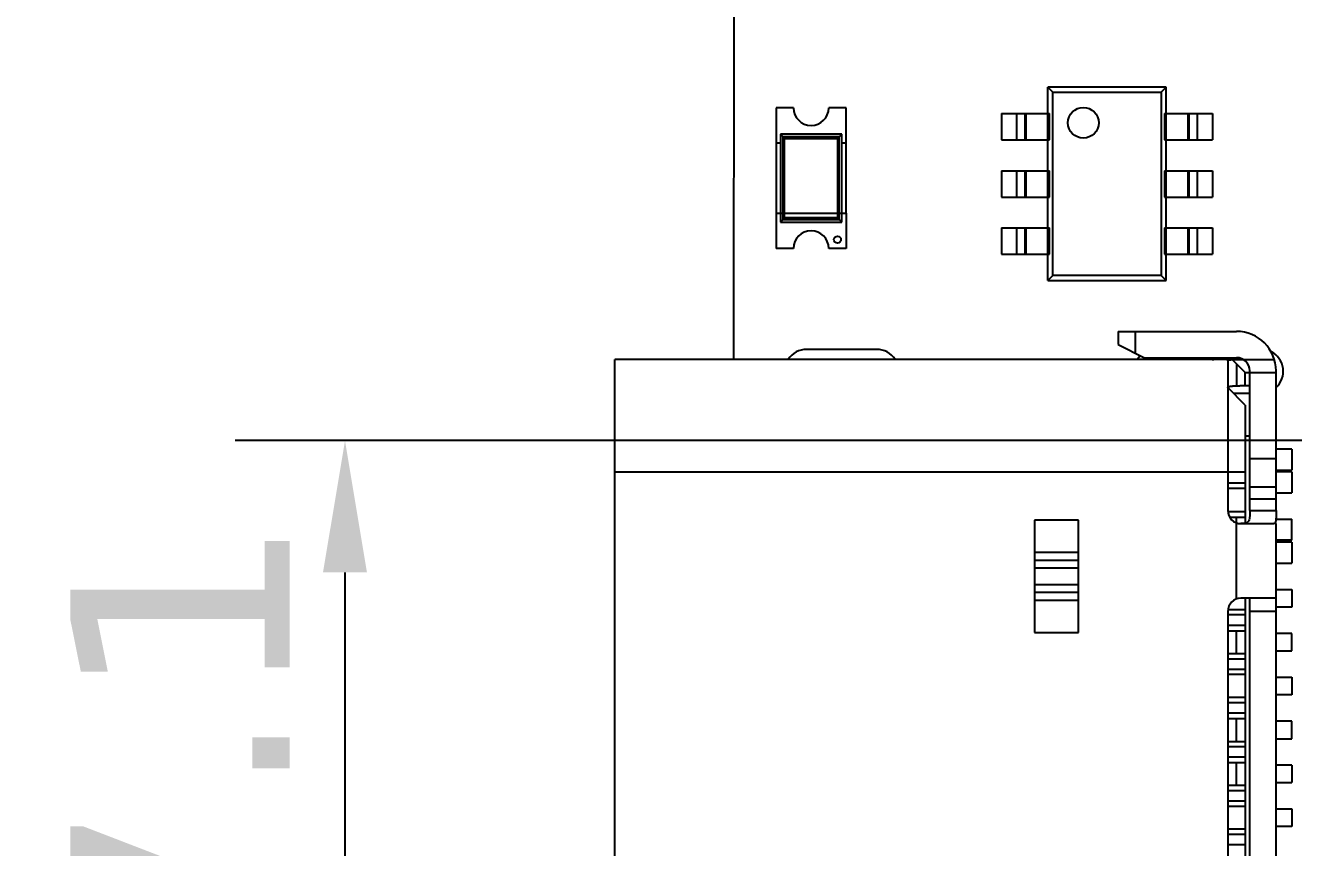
# Model space of a CAD drawing. Header units: millimetres. Extents: x 563 to 681, y 173 to 284.
# Drawn here: x 602.34 to 616.78, y 253.73 to 263.1 of the extents above; entities that cross this region are included whole.
import ezdxf

# ---------------------------------------------------------------- set-up
doc = ezdxf.new("R2010")
doc.units = ezdxf.units.MM
doc.header["$LTSCALE"] = 30.734
doc.header["$PDMODE"] = 3
doc.header["$PDSIZE"] = 0.3125
doc.layers.get('0').update_dxf_attribs({"linetype": 'CONTINUOUS'})
doc.layers.get('Defpoints').update_dxf_attribs({"linetype": 'CONTINUOUS'})
doc.layers.add('dim', color=6, linetype='CONTINUOUS', lineweight=9)
doc.styles.add('Verdana', font='verdana.ttf', dxfattribs={"height": 2.5})
doc.dimstyles.new('aaaaaaaa 3.0', dxfattribs={"dimtxt": 2.5, "dimasz": 1.5, "dimexe": 1.25, "dimexo": 0.625, "dimtad": 1, "dimdec": 1, "dimzin": 9, "dimdsep": 46, "dimtxsty": 'Verdana', "dimcen": 0, "dimazin": 0, "dimtfac": 1, "dimtofl": 0, "dimtmove": 0, "dimatfit": 3, "dimfxl": 1, "dimlwd": 25, "dimlwe": 25, "dimarcsym": 0})

# ---------------------------------------------------------------- blocks, each defined once
blk = doc.blocks.new('*D17')
at = {"layer": 'Defpoints', "color": 0}
for p in [(611.405, 265.342), (595.015, 244.334), (611.405, 244.334)]:
    blk.add_point(p, dxfattribs=at)
at = {"layer": 'dim', "color": 0, "lineweight": 25}
for p, q in [((610.78, 265.342), (593.765, 265.342)), ((595.015, 263.842), (595.015, 245.834)), ((610.78, 244.334), (593.765, 244.334))]:
    blk.add_line(p, q, dxfattribs=at)
at = {"layer": 'dim', "color": 0}
for points in [[(595.265, 263.842), (594.765, 263.842), (595.015, 265.342)], [(594.765, 245.834), (595.265, 245.834), (595.015, 244.334)]]:
    blk.add_solid(points, dxfattribs=at)
at = {"layer": 'dim', "color": 0, "insert": (593.114, 254.838), "char_height": 2.5, "attachment_point": 5, "rotation": 90, "style": 'Verdana'}
blk.add_mtext('21', dxfattribs=at)
blk = doc.blocks.new('*D20')
at = {"layer": 'Defpoints', "color": 0}
for p in [(611.834, 263.954), (600.347, 245.715), (611.835, 245.715)]:
    blk.add_point(p, dxfattribs=at)
at = {"layer": 'dim', "color": 0, "lineweight": 25}
for p, q in [((611.209, 263.954), (599.097, 263.954)), ((600.347, 262.454), (600.347, 247.215)), ((611.21, 245.715), (599.097, 245.715))]:
    blk.add_line(p, q, dxfattribs=at)
at = {"layer": 'dim', "color": 0}
for points in [[(600.597, 262.454), (600.097, 262.454), (600.347, 263.954)], [(600.097, 247.215), (600.597, 247.215), (600.347, 245.715)]]:
    blk.add_solid(points, dxfattribs=at)
at = {"layer": 'dim', "color": 0, "insert": (598.415, 254.835), "char_height": 2.5, "attachment_point": 5, "rotation": 90, "style": 'Verdana'}
blk.add_mtext('18.2', dxfattribs=at)
blk = doc.blocks.new('*D31')
at = {"layer": 'Defpoints', "color": 0}
for p in [(624.585, 258.369), (605.977, 251.263), (624.585, 251.263)]:
    blk.add_point(p, dxfattribs=at)
at = {"layer": 'dim', "color": 0, "lineweight": 25}
for p, q in [((623.96, 258.369), (604.727, 258.369)), ((605.977, 256.869), (605.977, 252.763)), ((623.96, 251.263), (604.727, 251.263))]:
    blk.add_line(p, q, dxfattribs=at)
at = {"layer": 'dim', "color": 0}
for points in [[(606.227, 256.869), (605.727, 256.869), (605.977, 258.369)], [(605.727, 252.763), (606.227, 252.763), (605.977, 251.263)]]:
    blk.add_solid(points, dxfattribs=at)
at = {"layer": 'dim', "color": 0, "insert": (604.098, 254.816), "char_height": 2.5, "attachment_point": 5, "rotation": 90, "style": 'Verdana'}
blk.add_mtext('7.1', dxfattribs=at)

msp = doc.modelspace()

# ---------------------------------------------------------------- linework, layer by layer
at = {"linetype": 'Continuous'}
for p, q in [((610.405, 264.334), (610.403, 259.294)), ((613.981, 260.194), (613.981, 262.394)), ((614.037, 262.338), (613.981, 262.394)), ((615.331, 262.394), (613.981, 262.394)), ((614.037, 260.25), (614.037, 262.338)), ((614.037, 262.338), (615.274, 262.338)), ((615.274, 262.338), (615.331, 262.394)), ((615.274, 262.338), (615.274, 260.25)), ((615.331, 260.194), (615.331, 262.394)), ((610.886, 262.159), (610.886, 260.959)), ((611.086, 262.159), (610.886, 262.159)), ((611.686, 262.159), (611.486, 262.159)), ((611.686, 260.959), (611.686, 262.159)), ((613.456, 262.094), (613.456, 261.794)), ((613.456, 262.094), (614.002, 262.094)), ((613.627, 261.794), (613.627, 262.094)), ((613.719, 262.094), (613.719, 261.794)), ((613.731, 262.094), (613.731, 261.794)), ((614.002, 261.794), (614.002, 262.094)), ((615.309, 262.094), (615.309, 261.794)), ((615.309, 262.094), (615.856, 262.094)), ((615.58, 261.794), (615.58, 262.094)), ((615.593, 261.794), (615.593, 262.094)), ((615.684, 262.094), (615.684, 261.794)), ((615.856, 262.094), (615.856, 261.794)), ((610.936, 261.759), (610.886, 261.759)), ((610.936, 261.859), (610.936, 260.859)), ((610.936, 261.859), (610.984, 261.81)), ((611.636, 261.859), (610.936, 261.859)), ((610.964, 261.83), (610.964, 260.887)), ((611.607, 261.83), (610.964, 261.83)), ((610.984, 260.907), (610.984, 261.81)), ((610.984, 261.81), (611.587, 261.81)), ((611.636, 261.859), (611.587, 261.81)), ((611.587, 261.81), (611.587, 260.907)), ((611.607, 260.887), (611.607, 261.83)), ((611.636, 260.859), (611.636, 261.859)), ((611.686, 261.759), (611.636, 261.759)), ((613.456, 261.794), (614.002, 261.794)), ((615.309, 261.794), (615.856, 261.794)), ((613.456, 261.444), (613.456, 261.144)), ((613.456, 261.444), (614.002, 261.444)), ((613.627, 261.144), (613.627, 261.444)), ((613.719, 261.444), (613.719, 261.144)), ((613.731, 261.444), (613.731, 261.144)), ((614.002, 261.144), (614.002, 261.444)), ((615.309, 261.444), (615.309, 261.144)), ((615.309, 261.444), (615.856, 261.444)), ((615.58, 261.144), (615.58, 261.444)), ((615.593, 261.144), (615.593, 261.444)), ((615.684, 261.444), (615.684, 261.144)), ((615.856, 261.444), (615.856, 261.144)), ((613.456, 261.144), (614.002, 261.144)), ((615.309, 261.144), (615.856, 261.144)), ((610.886, 260.959), (610.886, 260.559)), ((610.886, 260.959), (610.936, 260.959)), ((610.936, 260.959), (611.636, 260.959)), ((610.984, 260.907), (610.936, 260.859)), ((610.964, 260.887), (611.607, 260.887)), ((611.587, 260.907), (610.984, 260.907)), ((611.636, 260.859), (611.587, 260.907)), ((611.636, 260.959), (611.686, 260.959)), ((611.686, 260.959), (611.686, 260.559)), ((610.936, 260.859), (611.636, 260.859)), ((613.456, 260.794), (613.456, 260.494)), ((613.456, 260.794), (614.002, 260.794)), ((613.627, 260.494), (613.627, 260.794)), ((613.719, 260.794), (613.719, 260.494)), ((613.731, 260.794), (613.731, 260.494)), ((614.002, 260.494), (614.002, 260.794)), ((615.309, 260.794), (615.309, 260.494)), ((615.309, 260.794), (615.856, 260.794)), ((615.58, 260.494), (615.58, 260.794)), ((615.593, 260.494), (615.593, 260.794)), ((615.684, 260.794), (615.684, 260.494)), ((615.856, 260.794), (615.856, 260.494)), ((611.086, 260.559), (610.886, 260.559)), ((611.686, 260.559), (611.486, 260.559)), ((613.456, 260.494), (614.002, 260.494)), ((615.309, 260.494), (615.856, 260.494)), ((613.981, 260.194), (614.037, 260.25)), ((613.981, 260.194), (615.331, 260.194)), ((615.274, 260.25), (614.037, 260.25)), ((615.331, 260.194), (615.274, 260.25)), ((614.781, 259.614), (614.781, 259.464)), ((614.781, 259.614), (616.131, 259.614)), ((614.981, 259.364), (614.981, 259.614)), ((614.781, 259.464), (615.081, 259.314)), ((609.051, 250.354), (609.051, 259.294)), ((616.081, 259.294), (609.051, 259.294)), ((612.033, 259.409), (611.233, 259.409)), ((615.081, 259.314), (616.131, 259.314)), ((615.211, 259.314), (615.211, 259.294)), ((615.361, 259.294), (615.361, 259.314)), ((616.031, 259.278), (616.031, 257.574)), ((616.083, 259.294), (616.562, 259.294)), ((616.231, 259.144), (616.083, 259.292)), ((616.131, 259.244), (616.131, 258.994)), ((616.231, 258.994), (616.231, 259.144)), ((616.231, 259.144), (616.581, 259.144)), ((616.281, 257.574), (616.281, 259.164)), ((616.581, 257.574), (616.581, 259.164)), ((616.131, 258.994), (616.167, 258.994)), ((616.281, 258.994), (616.167, 258.994)), ((616.231, 258.774), (616.031, 258.974)), ((616.096, 258.909), (616.281, 258.909)), ((616.231, 258.774), (616.231, 257.43)), ((616.231, 258.424), (616.281, 258.424)), ((616.759, 258.274), (616.581, 258.274)), ((616.759, 258.274), (616.759, 258.034)), ((616.281, 258.164), (616.581, 258.164)), ((609.051, 258.014), (616.231, 258.014)), ((616.581, 258.034), (616.759, 258.034)), ((616.759, 258.014), (616.581, 258.014)), ((616.759, 258.014), (616.759, 257.774)), ((616.231, 257.886), (616.031, 257.886)), ((616.281, 257.843), (616.581, 257.843)), ((616.231, 257.826), (616.031, 257.826)), ((616.581, 257.702), (616.281, 257.702)), ((616.581, 257.774), (616.759, 257.774)), ((616.231, 257.559), (616.034, 257.559)), ((616.281, 257.574), (616.581, 257.574)), ((613.831, 257.464), (613.831, 256.184)), ((614.331, 257.464), (613.831, 257.464)), ((614.331, 256.184), (614.331, 257.464)), ((616.053, 257.499), (616.231, 257.499)), ((616.131, 256.565), (616.131, 257.499)), ((616.181, 257.424), (616.556, 257.424)), ((616.581, 257.474), (616.759, 257.474)), ((616.581, 252.224), (616.581, 257.424)), ((616.759, 257.234), (616.759, 257.474)), ((616.759, 257.234), (616.581, 257.234)), ((616.759, 257.214), (616.581, 257.214)), ((616.759, 257.214), (616.759, 256.974)), ((613.831, 257.098), (614.331, 257.098)), ((613.831, 257.009), (614.331, 257.009)), ((616.581, 256.974), (616.759, 256.974)), ((614.331, 256.918), (613.831, 256.918)), ((613.831, 256.73), (614.331, 256.73)), ((616.581, 256.674), (616.759, 256.674)), ((616.759, 256.674), (616.759, 256.474)), ((614.331, 256.638), (613.831, 256.638)), ((614.331, 256.55), (613.831, 256.55)), ((616.581, 256.574), (616.181, 256.574)), ((616.231, 256.574), (616.231, 253.074)), ((616.281, 253.074), (616.281, 256.574)), ((616.031, 256.424), (616.031, 253.224)), ((616.231, 256.444), (616.034, 256.444)), ((616.581, 256.424), (616.281, 256.424)), ((616.759, 256.474), (616.581, 256.474)), ((616.231, 256.384), (616.031, 256.384)), ((616.231, 256.264), (616.031, 256.264)), ((613.831, 256.184), (614.331, 256.184)), ((616.031, 256.204), (616.231, 256.204)), ((616.131, 255.944), (616.131, 256.204)), ((616.759, 256.174), (616.581, 256.174)), ((616.759, 255.974), (616.759, 256.174)), ((616.581, 255.974), (616.759, 255.974)), ((616.031, 255.944), (616.231, 255.944)), ((616.031, 255.884), (616.231, 255.884)), ((616.231, 255.764), (616.031, 255.764)), ((616.231, 255.704), (616.031, 255.704)), ((616.581, 255.674), (616.759, 255.674)), ((616.759, 255.674), (616.759, 255.474)), ((616.231, 255.444), (616.031, 255.444)), ((616.231, 255.384), (616.031, 255.384)), ((616.759, 255.474), (616.581, 255.474)), ((616.231, 255.264), (616.031, 255.264)), ((616.031, 255.204), (616.231, 255.204)), ((616.131, 254.944), (616.131, 255.204)), ((616.759, 255.174), (616.581, 255.174)), ((616.759, 254.974), (616.759, 255.174)), ((616.031, 254.944), (616.231, 254.944)), ((616.581, 254.974), (616.759, 254.974)), ((616.031, 254.884), (616.231, 254.884)), ((616.231, 254.764), (616.031, 254.764)), ((616.031, 254.704), (616.231, 254.704)), ((616.131, 254.444), (616.131, 254.704)), ((616.759, 254.674), (616.581, 254.674)), ((616.759, 254.674), (616.759, 254.474)), ((616.031, 254.444), (616.231, 254.444)), ((616.031, 254.384), (616.231, 254.384)), ((616.581, 254.474), (616.759, 254.474)), ((616.231, 254.264), (616.031, 254.264)), ((616.231, 254.204), (616.031, 254.204)), ((616.581, 254.174), (616.759, 254.174)), ((616.759, 254.174), (616.759, 253.974)), ((616.231, 253.944), (616.031, 253.944)), ((616.759, 253.974), (616.581, 253.974)), ((616.231, 253.884), (616.031, 253.884)), ((616.231, 253.764), (616.031, 253.764))]:
    msp.add_line(p, q, dxfattribs=at)
for centre, radius in [((614.386, 261.989), 0.175), ((611.586, 260.659), 0.04)]:
    msp.add_circle(centre, radius, dxfattribs=at)
for centre, radius, start, end in [((611.286, 262.159), 0.2, 180, 0), ((611.286, 260.559), 0.2, 0, 180), ((616.131, 259.164), 0.45, 0, 90), ((611.233, 259.159), 0.25, 90, 146.5926), ((612.033, 259.159), 0.25, 33.4026, 90), ((615.213, 259.159), 0.25, 135.0102, 146.5932), ((615.873, 259.444), 0.15, 240.0959, 270), ((616.131, 259.164), 0.15, 0, 90), ((616.413, 259.159), 0.25, 312.6962, 62.5865), ((616.181, 257.574), 0.15, 180, 270), ((616.181, 256.424), 0.15, 90, 180)]:
    msp.add_arc(centre, radius, start, end, dxfattribs=at)
for points, knots in [([(616.031, 259.278), (616.031, 259.279), (616.032, 259.281), (616.035, 259.284), (616.039, 259.286), (616.048, 259.289), (616.063, 259.291), (616.076, 259.292), (616.083, 259.292)], [0, 0, 0, 0, 0.051434, 0.114616, 0.198862, 0.307857, 0.603691, 1, 1, 1, 1]), ([(616.031, 258.973), (616.031, 258.975), (616.033, 258.979), (616.039, 258.983), (616.047, 258.987), (616.059, 258.989), (616.074, 258.991), (616.098, 258.993), (616.117, 258.993), (616.131, 258.994)], [0, 0, 0, 0, 0.049898, 0.113038, 0.199102, 0.310754, 0.447995, 0.609955, 1, 1, 1, 1]), ([(616.281, 257.574), (616.281, 257.563), (616.281, 257.541), (616.281, 257.51), (616.279, 257.482), (616.272, 257.458), (616.258, 257.439), (616.236, 257.429), (616.21, 257.425), (616.191, 257.424), (616.181, 257.424)], [0, 0, 0, 0, 0.152712, 0.297903, 0.428287, 0.53978, 0.63798, 0.740984, 0.861776, 1, 1, 1, 1]), ([(616.581, 257.574), (616.581, 257.564), (616.581, 257.545), (616.581, 257.517), (616.581, 257.491), (616.579, 257.468), (616.577, 257.45), (616.573, 257.436), (616.566, 257.426), (616.559, 257.424), (616.556, 257.424)], [0, 0, 0, 0, 0.184568, 0.362245, 0.525436, 0.668087, 0.785345, 0.875124, 0.941747, 1, 1, 1, 1])]:
    msp.add_open_spline(points, degree=3, knots=knots, dxfattribs=at)

# ---------------------------------------------------------------- dimensions: what is measured, and where the dimension line sits
at = {"layer": 'dim'}
for base, p1, p2, picture, middle in [((595.015, 244.334), (611.405, 265.342), (611.405, 244.334), '*D17', (595.015, 254.838)), ((600.347, 245.715), (611.834, 263.954), (611.835, 245.715), '*D20', (600.347, 254.835))]:
    dim = msp.add_linear_dim(base=base, p1=p1, p2=p2, angle=90, dimstyle='aaaaaaaa 3.0', dxfattribs=at)
    dim.commit()
    dim.dimension.update_dxf_attribs({"geometry": picture, "text_midpoint": middle, "dimtype": 160})
dim = msp.add_linear_dim(base=(605.977, 251.263), p1=(624.585, 258.369), p2=(624.585, 251.263), angle=90, dimstyle='aaaaaaaa 3.0', dxfattribs=at)
dim.commit()
dim.dimension.update_dxf_attribs({"geometry": '*D31', "text_midpoint": (604.098, 254.816)})

doc.saveas('drawing.dxf')
